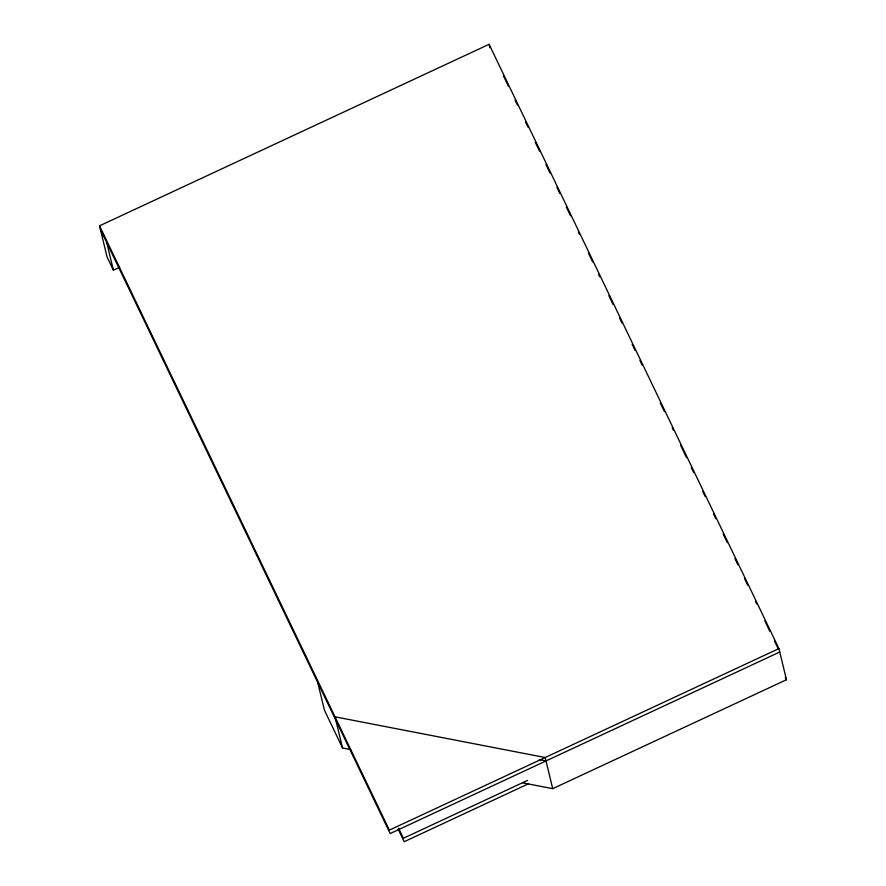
<?xml version="1.0" encoding="UTF-8"?>
<svg xmlns="http://www.w3.org/2000/svg" width="886" height="886" viewBox="0 0 886 886"><rect width="100%" height="100%" fill="white"/><g stroke="black" fill="none" stroke-linecap="round" stroke-linejoin="round"><path stroke-width="1.33" d="M119.676 267.284L113.408 270.197L107.073 256.984L99.542 225.83L489.105 44.3L778.927 648.596L786.458 679.739L552.72 788.662L522.895 782.881M778.927 648.596L389.364 830.127L99.542 225.83M779.758 652.007L390.194 833.549L100.362 229.252M527.469 780.444L403.363 838.278L398.578 828.299M528.3 783.866L404.193 841.7L398.202 829.218M539.242 759.623L546.02 760.93M317.731 682.475L324.442 710.195L342.55 747.972L350.69 749.545M503.447 75.908L508.453 86.341M515.032 100.052L517.413 105.035M525.597 122.091L527.99 127.086M535.343 142.413L539.53 151.129M545.953 164.53L550.14 173.257M556.862 187.267L559.841 193.491M566.309 206.959L570.495 215.697M578.281 231.922L579.477 234.413M588.448 253.141L592.645 261.879M598.626 274.361L599.822 276.853M608.848 295.669L613.034 304.385M619.58 318.041L621.972 323.036M632.15 344.255L635.14 350.491M639.925 360.458L642.328 365.464M660.236 402.82L664.478 411.647M672.186 427.739L673.382 430.231M680.636 445.337L686.528 457.641M691.313 467.609L693.705 472.592M702.786 491.52L705.178 496.514M713.429 513.714L715.81 518.698M723.131 533.959L727.328 542.686M734.937 558.568L737.927 564.792M744.495 578.503L747.673 585.125M755.459 601.35L756.655 603.842M764.817 620.865L769.823 631.308M774.563 641.198L778.03 648.408M785.306 677.336L786.458 679.739M489.105 44.3L489.925 47.722M552.72 788.662L545.189 757.519L335.019 716.829L342.55 747.972M106.708 242.476L113.408 270.197"/></g></svg>
